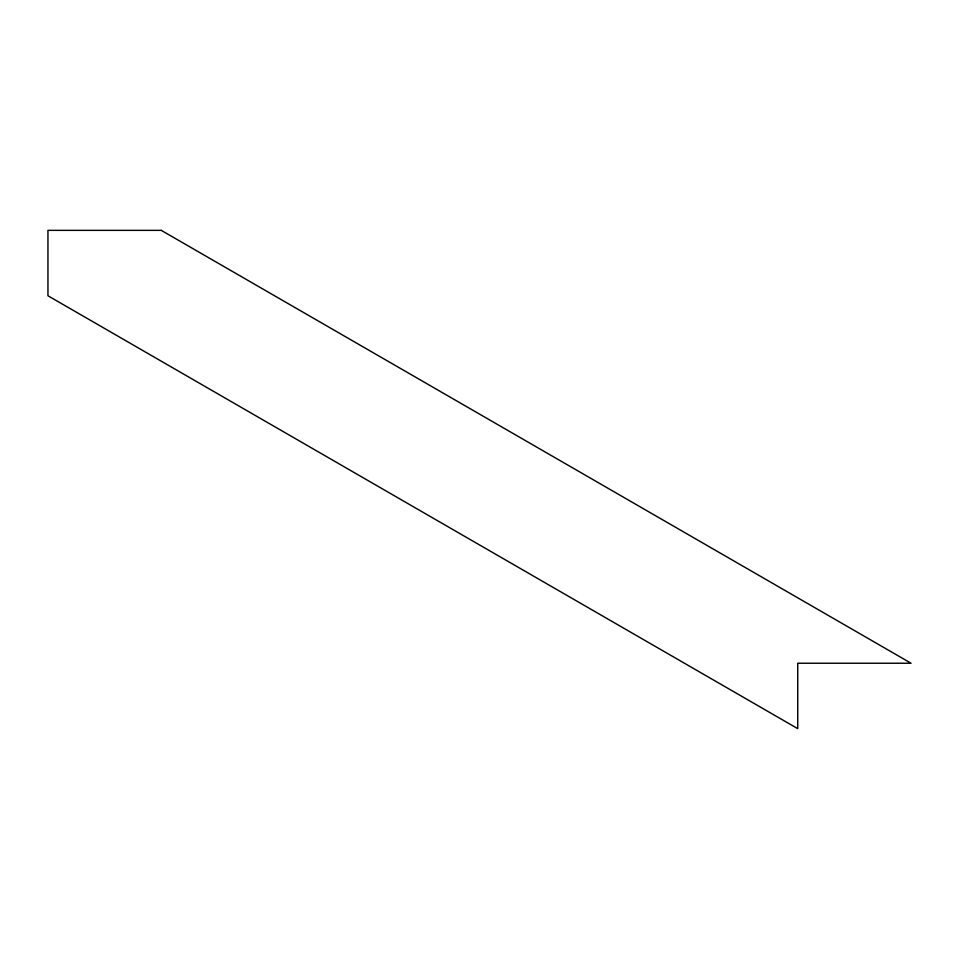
<?xml version="1.0" encoding="UTF-8"?>
<svg xmlns="http://www.w3.org/2000/svg" width="959" height="959" viewBox="0 0 959 959"><rect width="100%" height="100%" fill="white"/><g stroke="black" fill="none" stroke-linecap="round" stroke-linejoin="round"><path stroke-width="1.44" d="M161.256 230.352L47.95 230.352L47.95 295.768L797.744 728.648L797.744 663.232L911.05 663.232L161.256 230.352"/></g></svg>
